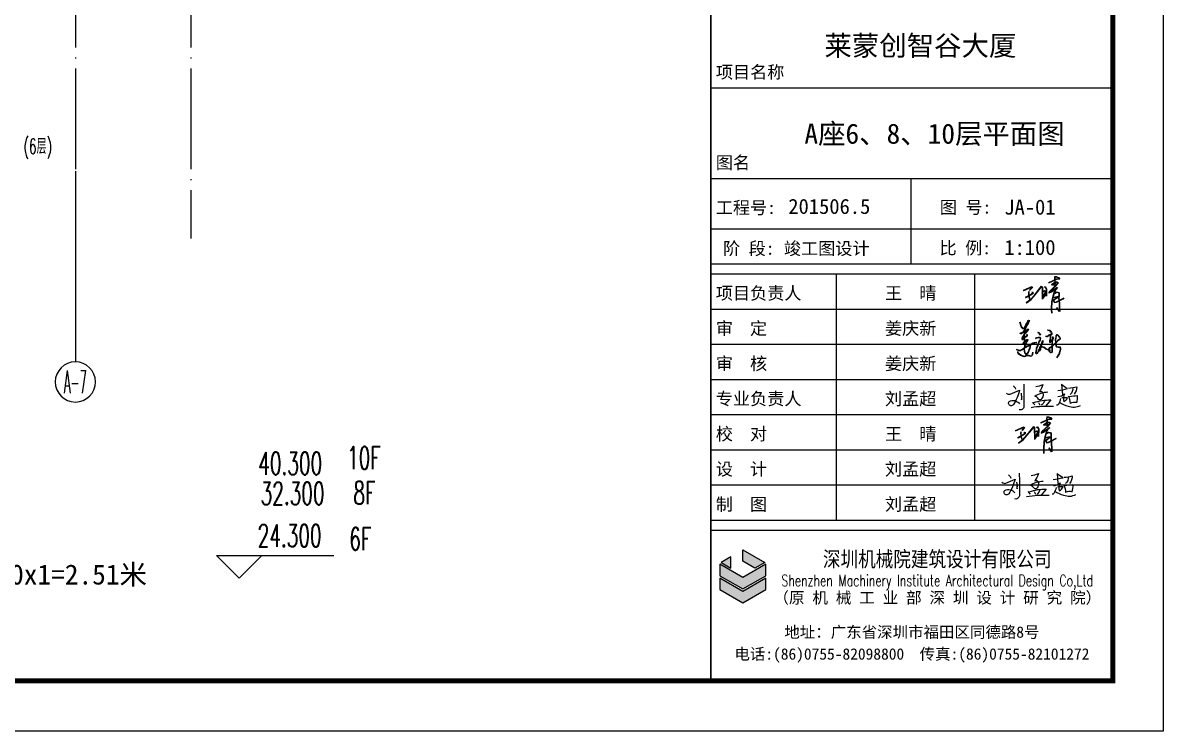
# Model space of a CAD drawing. Extents: x 1980812 to 2578970, y -669191 to 284498.
# Drawn here: x 2042221 to 2064912, y 216202 to 230300 of the extents above; entities that cross this region are included whole.
import ezdxf
from ezdxf.enums import TextEntityAlignment as Align

# ---------------------------------------------------------------- set-up
doc = ezdxf.new("R2010")
doc.units = 0
doc.header["$LTSCALE"] = 1000
doc.header["$MEASUREMENT"] = 0
doc.linetypes.add('DOTE', pattern=[2.42, 2, -0.2, 0.02, -0.2])
for name, color, linetype in [('0-电子签名', 7, 'Continuous'), ('A-ANNO-TEXT', 131, 'Continuous'), ('AXIS', 3, 'Continuous'), ('AXIS_TEXT', 7, 'Continuous'), ('DIM_ELEV', 3, 'Continuous'), ('dote', 1, 'DOTE'), ('TK', 1, 'Continuous'), ('房间名称', 7, 'Continuous')]:
    doc.layers.add(name, color=color, linetype=linetype)
doc.styles.add('_TCH_AXIS', font='COMPLEX', dxfattribs={"bigfont": 'GBCBIG'})
doc.styles.add('COMPLEX', font='COMPLEX')
doc.styles.add('HEITI', font='simplex.shx', dxfattribs={"width": 0.6, "bigfont": 'hztxt.shx'})
doc.styles.add('HZTXTW', font='txtw.shx', dxfattribs={"width": 0.6, "bigfont": 'hztxtw.shx'})
doc.styles.add('SONGTI', font='NSimSun.ttf', dxfattribs={"width": 1.1})

# ---------------------------------------------------------------- blocks, each defined once
blk = doc.blocks.new('_AXISO')
blk.add_circle((0, 0), 0.5)
at = {"layer": 'AXIS_TEXT', "style": 'COMPLEX', "width": 1.041667}
blk.add_attdef('A', text='', height=0.56, dxfattribs=at).set_placement((-0.25, -0.28), (0.25, -0.28), align=Align.FIT)
blk = doc.blocks.new('王晴')
at = {"layer": '0-电子签名'}
for p, q in [((200027, -228005), (200173, -227944)), ((200028, -227999), (200174, -227938)), ((200033, -228003), (200178, -227942)), ((200178, -227954), (200136, -228003)), ((200179, -227948), (200137, -227997)), ((200184, -227952), (200142, -228001)), ((200173, -227944), (200178, -227954)), ((200174, -227938), (200179, -227948)), ((200178, -227942), (200184, -227952)), ((200296, -227996), (200344, -227938)), ((200297, -227990), (200345, -227932)), ((200302, -227994), (200350, -227936)), ((200344, -227938), (200353, -227948)), ((200345, -227932), (200354, -227942)), ((200350, -227936), (200359, -227946)), ((200353, -227948), (200354, -228157)), ((200354, -227942), (200355, -228151)), ((200359, -227946), (200360, -228155)), ((200394, -227952), (200408, -227941)), ((200395, -227946), (200409, -227935)), ((200400, -227950), (200414, -227939)), ((200408, -227941), (200427, -227983)), ((200409, -227935), (200428, -227977)), ((200414, -227939), (200433, -227981)), ((200470, -227864), (200610, -227801)), ((200470, -227870), (200609, -227807)), ((200475, -227868), (200615, -227805)), ((200515, -227909), (200581, -227858)), ((200565, -227917), (200515, -227909)), ((200516, -227903), (200582, -227852)), ((200566, -227912), (200516, -227903)), ((200521, -227907), (200587, -227856)), ((200571, -227915), (200521, -227907)), ((200571, -227944), (200542, -227971)), ((200572, -227938), (200543, -227965)), ((200577, -227942), (200548, -227969)), ((200576, -227894), (200565, -227917)), ((200565, -227989), (200616, -227954)), ((200577, -227888), (200566, -227912)), ((200566, -227983), (200617, -227948)), ((200570, -227772), (200568, -227800)), ((200568, -227800), (200576, -227894)), ((200571, -227766), (200569, -227794)), ((200569, -227794), (200577, -227888)), ((200605, -227775), (200570, -227772)), ((200606, -227769), (200571, -227766)), ((200631, -227873), (200571, -227944)), ((200581, -227892), (200571, -227915)), ((200571, -227987), (200622, -227952)), ((200632, -227867), (200572, -227938)), ((200576, -227770), (200574, -227798)), ((200574, -227798), (200581, -227892)), ((200610, -227773), (200576, -227770)), ((200636, -227871), (200577, -227942)), ((200616, -227954), (200580, -227993)), ((200581, -227858), (200610, -227861)), ((200617, -227948), (200581, -227987)), ((200582, -227852), (200611, -227855)), ((200622, -227952), (200586, -227991)), ((200587, -227856), (200616, -227859)), ((200656, -227795), (200605, -227775)), ((200657, -227789), (200606, -227769)), ((200609, -227807), (200656, -227803)), ((200661, -227793), (200610, -227773)), ((200610, -227801), (200657, -227797)), ((200610, -227861), (200631, -227873)), ((200611, -227855), (200632, -227867)), ((200615, -227805), (200661, -227801)), ((200616, -227859), (200636, -227871)), ((200656, -227803), (200656, -227795)), ((200657, -227797), (200657, -227789)), ((200661, -227801), (200661, -227793)), ((200066, -228130), (200161, -228076)), ((200067, -228124), (200162, -228070)), ((200072, -228128), (200167, -228074)), ((200077, -228215), (200156, -228159)), ((200122, -228029), (200114, -228045)), ((200114, -228045), (200122, -228119)), ((200123, -228024), (200115, -228040)), ((200115, -228040), (200123, -228114)), ((200127, -228027), (200120, -228043)), ((200120, -228043), (200127, -228118)), ((200122, -228119), (200142, -228176)), ((200123, -228114), (200143, -228170)), ((200127, -228118), (200148, -228174)), ((200155, -228165), (200226, -228085)), ((200156, -228159), (200227, -228079)), ((200161, -228076), (200199, -228047)), ((200161, -228163), (200232, -228083)), ((200162, -228070), (200200, -228041)), ((200167, -228074), (200205, -228045)), ((200199, -228047), (200174, -228041)), ((200200, -228041), (200175, -228035)), ((200205, -228045), (200180, -228039)), ((200226, -228085), (200296, -227996)), ((200227, -228079), (200297, -227990)), ((200232, -228083), (200302, -227994)), ((200357, -228050), (200360, -228029)), ((200358, -228044), (200361, -228024)), ((200360, -228029), (200397, -228012)), ((200361, -228024), (200398, -228006)), ((200402, -228054), (200362, -228121)), ((200362, -228121), (200363, -228138)), ((200363, -228048), (200366, -228027)), ((200403, -228048), (200363, -228115)), ((200363, -228115), (200364, -228132)), ((200363, -228138), (200368, -228140)), ((200364, -228132), (200369, -228134)), ((200366, -228027), (200402, -228010)), ((200408, -228052), (200368, -228119)), ((200368, -228140), (200424, -228067)), ((200368, -228119), (200369, -228136)), ((200369, -228134), (200425, -228061)), ((200369, -228136), (200373, -228138)), ((200373, -228138), (200430, -228065)), ((200397, -228012), (200416, -228025)), ((200398, -228006), (200416, -228019)), ((200402, -228010), (200421, -228023)), ((200416, -228025), (200402, -228054)), ((200416, -228019), (200403, -228048)), ((200421, -228023), (200408, -228052)), ((200427, -227983), (200423, -228106)), ((200428, -227977), (200424, -228101)), ((200433, -227981), (200429, -228104)), ((200482, -228026), (200471, -228047)), ((200471, -228047), (200513, -228031)), ((200483, -228020), (200472, -228041)), ((200472, -228041), (200514, -228025)), ((200488, -228024), (200477, -228045)), ((200477, -228045), (200519, -228029)), ((200542, -227971), (200482, -228026)), ((200543, -227965), (200483, -228020)), ((200548, -227969), (200488, -228024)), ((200513, -228031), (200565, -227989)), ((200514, -228025), (200566, -227983)), ((200519, -228029), (200571, -227987)), ((200539, -228112), (200519, -228201)), ((200540, -228106), (200520, -228195)), ((200545, -228110), (200525, -228199)), ((200535, -228131), (200633, -228110)), ((200536, -228125), (200634, -228104)), ((200561, -228035), (200539, -228112)), ((200562, -228029), (200540, -228106)), ((200541, -228129), (200639, -228108)), ((200567, -228033), (200545, -228110)), ((200632, -228121), (200548, -228184)), ((200633, -228115), (200549, -228178)), ((200638, -228119), (200554, -228182)), ((200580, -227993), (200561, -228035)), ((200581, -227987), (200562, -228029)), ((200586, -227991), (200567, -228033)), ((200578, -228051), (200599, -228037)), ((200579, -228045), (200600, -228031)), ((200584, -228049), (200605, -228035)), ((200599, -228037), (200626, -228040)), ((200600, -228031), (200627, -228034)), ((200605, -228035), (200632, -228038)), ((200626, -228040), (200643, -228047)), ((200627, -228034), (200643, -228041)), ((200632, -228038), (200648, -228045)), ((200633, -228110), (200632, -228121)), ((200634, -228104), (200633, -228115)), ((200639, -228108), (200638, -228119)), ((200643, -228092), (200641, -228137)), ((200641, -228137), (200648, -228226)), ((200643, -228086), (200642, -228131)), ((200642, -228131), (200649, -228220)), ((200643, -228041), (200643, -228086)), ((200643, -228047), (200643, -228092)), ((200648, -228090), (200647, -228135)), ((200647, -228135), (200654, -228224)), ((200648, -228045), (200648, -228090)), ((200658, -228179), (200712, -228150)), ((200659, -228174), (200713, -228145)), ((200664, -228178), (200718, -228148)), ((200712, -228150), (200734, -228140)), ((200713, -228145), (200735, -228134)), ((200718, -228148), (200740, -228138)), ((200077, -228221), (200155, -228165)), ((200082, -228219), (200161, -228163)), ((200519, -228201), (200513, -228335)), ((200513, -228335), (200516, -228400)), ((200520, -228195), (200514, -228329)), ((200514, -228329), (200517, -228394)), ((200525, -228199), (200519, -228333)), ((200519, -228333), (200522, -228398)), ((200548, -228184), (200567, -228214)), ((200549, -228178), (200568, -228209)), ((200554, -228182), (200572, -228212)), ((200567, -228214), (200602, -228209)), ((200568, -228209), (200603, -228203)), ((200572, -228212), (200607, -228207)), ((200602, -228209), (200658, -228179)), ((200603, -228203), (200659, -228174)), ((200607, -228207), (200664, -228178)), ((200622, -228327), (200612, -228307)), ((200623, -228322), (200613, -228301)), ((200628, -228325), (200618, -228305)), ((200632, -228340), (200622, -228327)), ((200633, -228335), (200623, -228322)), ((200638, -228339), (200628, -228325)), ((200654, -228372), (200632, -228340)), ((200655, -228367), (200633, -228335)), ((200660, -228371), (200638, -228339)), ((200648, -228226), (200651, -228319)), ((200649, -228220), (200652, -228313)), ((200651, -228319), (200654, -228372)), ((200652, -228313), (200655, -228367)), ((200654, -228224), (200657, -228317)), ((200657, -228317), (200660, -228371))]:
    blk.add_line(p, q, dxfattribs=at)
blk = doc.blocks.new('姜庆新')
at = {"color": 7}
for p, q in [((200141, -229180), (200149, -229212)), ((200143, -229185), (200151, -229218)), ((200146, -229181), (200154, -229214)), ((200244, -229231), (200258, -229204)), ((200258, -229204), (200274, -229170)), ((200260, -229209), (200276, -229175)), ((200263, -229205), (200279, -229172)), ((200274, -229170), (200282, -229153)), ((200285, -229182), (200275, -229208)), ((200276, -229175), (200284, -229158)), ((200287, -229188), (200277, -229213)), ((200279, -229172), (200287, -229154)), ((200290, -229184), (200280, -229210)), ((200282, -229153), (200299, -229157)), ((200284, -229158), (200301, -229162)), ((200299, -229157), (200285, -229182)), ((200287, -229154), (200304, -229159)), ((200301, -229162), (200287, -229188)), ((200304, -229159), (200290, -229184)), ((200149, -229212), (200156, -229235)), ((200151, -229218), (200158, -229240)), ((200151, -229365), (200214, -229342)), ((200151, -229374), (200151, -229365)), ((200171, -229374), (200151, -229374)), ((200153, -229370), (200216, -229348)), ((200153, -229379), (200153, -229370)), ((200172, -229379), (200153, -229379)), ((200154, -229214), (200161, -229237)), ((200156, -229235), (200165, -229262)), ((200156, -229367), (200219, -229344)), ((200156, -229375), (200156, -229367)), ((200176, -229375), (200156, -229375)), ((200158, -229240), (200167, -229267)), ((200161, -229237), (200170, -229264)), ((200165, -229262), (200186, -229286)), ((200167, -229267), (200188, -229291)), ((200170, -229264), (200191, -229288)), ((200197, -229345), (200171, -229374)), ((200199, -229351), (200172, -229379)), ((200202, -229347), (200176, -229375)), ((200186, -229286), (200206, -229286)), ((200188, -229291), (200208, -229291)), ((200191, -229288), (200211, -229288)), ((200233, -229289), (200197, -229345)), ((200216, -229376), (200197, -229409)), ((200235, -229294), (200199, -229351)), ((200218, -229382), (200199, -229414)), ((200238, -229290), (200202, -229347)), ((200221, -229378), (200202, -229411)), ((200206, -229286), (200220, -229276)), ((200208, -229291), (200222, -229281)), ((200211, -229288), (200225, -229278)), ((200219, -229352), (200212, -229424)), ((200221, -229358), (200213, -229430)), ((200214, -229342), (200236, -229323)), ((200216, -229348), (200237, -229328)), ((200243, -229355), (200216, -229376)), ((200224, -229354), (200217, -229426)), ((200245, -229360), (200218, -229382)), ((200219, -229344), (200241, -229324)), ((200220, -229365), (200219, -229352)), ((200220, -229276), (200231, -229255)), ((200230, -229378), (200220, -229365)), ((200248, -229357), (200221, -229378)), ((200222, -229370), (200221, -229358)), ((200222, -229281), (200233, -229260)), ((200232, -229383), (200222, -229370)), ((200225, -229367), (200224, -229354)), ((200225, -229278), (200236, -229256)), ((200235, -229380), (200225, -229367)), ((200231, -229255), (200244, -229231)), ((200233, -229260), (200246, -229236)), ((200257, -229238), (200233, -229289)), ((200259, -229243), (200235, -229294)), ((200236, -229256), (200249, -229232)), ((200236, -229323), (200261, -229310)), ((200237, -229328), (200263, -229315)), ((200262, -229239), (200238, -229290)), ((200241, -229324), (200266, -229312)), ((200267, -229321), (200243, -229355)), ((200269, -229327), (200245, -229360)), ((200246, -229236), (200260, -229209)), ((200272, -229323), (200248, -229357)), ((200249, -229232), (200263, -229205)), ((200275, -229208), (200257, -229238)), ((200268, -229395), (200257, -229386)), ((200277, -229213), (200259, -229243)), ((200270, -229400), (200259, -229392)), ((200261, -229310), (200273, -229300)), ((200280, -229210), (200262, -229239)), ((200273, -229397), (200262, -229388)), ((200263, -229315), (200274, -229305)), ((200266, -229312), (200277, -229302)), ((200287, -229300), (200267, -229321)), ((200288, -229305), (200269, -229327)), ((200292, -229302), (200272, -229323)), ((200273, -229300), (200287, -229300)), ((200274, -229305), (200288, -229305)), ((200277, -229302), (200292, -229302)), ((200438, -229349), (200452, -229355)), ((200440, -229355), (200454, -229360)), ((200443, -229351), (200457, -229357)), ((200452, -229355), (200458, -229361)), ((200454, -229360), (200460, -229366)), ((200457, -229357), (200463, -229363)), ((200458, -229361), (200464, -229371)), ((200460, -229366), (200465, -229376)), ((200463, -229363), (200469, -229372)), ((200464, -229371), (200476, -229376)), ((200465, -229376), (200478, -229382)), ((200469, -229372), (200481, -229378)), ((200479, -229393), (200471, -229391)), ((200476, -229376), (200479, -229393)), ((200484, -229395), (200476, -229392)), ((200478, -229382), (200481, -229399)), ((200481, -229378), (200484, -229395)), ((200601, -229313), (200634, -229318)), ((200603, -229318), (200635, -229324)), ((200606, -229314), (200639, -229320)), ((200625, -229396), (200638, -229388)), ((200630, -229398), (200643, -229389)), ((200634, -229318), (200648, -229324)), ((200635, -229324), (200650, -229329)), ((200638, -229388), (200658, -229383)), ((200639, -229320), (200653, -229326)), ((200640, -229393), (200659, -229389)), ((200653, -229348), (200642, -229345)), ((200643, -229389), (200663, -229385)), ((200655, -229353), (200644, -229351)), ((200658, -229350), (200647, -229347)), ((200648, -229324), (200656, -229335)), ((200650, -229329), (200658, -229341)), ((200663, -229371), (200652, -229398)), ((200653, -229326), (200661, -229337)), ((200658, -229341), (200653, -229348)), ((200665, -229376), (200654, -229403)), ((200659, -229346), (200655, -229353)), ((200656, -229335), (200658, -229341)), ((200668, -229372), (200657, -229399)), ((200658, -229341), (200659, -229346)), ((200663, -229343), (200658, -229350)), ((200658, -229383), (200675, -229378)), ((200659, -229389), (200676, -229383)), ((200661, -229337), (200663, -229343)), ((200668, -229362), (200663, -229371)), ((200663, -229385), (200680, -229380)), ((200669, -229368), (200665, -229376)), ((200679, -229375), (200668, -229362)), ((200673, -229364), (200668, -229372)), ((200681, -229380), (200669, -229368)), ((200684, -229377), (200673, -229364)), ((200675, -229378), (200679, -229375)), ((200676, -229383), (200681, -229380)), ((200680, -229380), (200684, -229377)), ((200180, -229434), (200178, -229453)), ((200178, -229453), (200180, -229466)), ((200182, -229440), (200179, -229458)), ((200179, -229458), (200182, -229471)), ((200197, -229409), (200180, -229434)), ((200180, -229466), (200190, -229466)), ((200199, -229414), (200182, -229440)), ((200182, -229471), (200192, -229471)), ((200185, -229436), (200183, -229455)), ((200183, -229455), (200185, -229467)), ((200202, -229411), (200185, -229436)), ((200185, -229467), (200195, -229467)), ((200190, -229466), (200209, -229444)), ((200192, -229471), (200211, -229450)), ((200195, -229467), (200214, -229446)), ((200197, -229539), (200209, -229522)), ((200205, -229539), (200197, -229539)), ((200199, -229544), (200211, -229527)), ((200206, -229544), (200199, -229544)), ((200202, -229541), (200214, -229524)), ((200210, -229541), (200202, -229541)), ((200219, -229542), (200205, -229539)), ((200221, -229547), (200206, -229544)), ((200209, -229444), (200246, -229415)), ((200209, -229522), (200223, -229502)), ((200224, -229544), (200210, -229541)), ((200211, -229450), (200247, -229420)), ((200211, -229527), (200225, -229508)), ((200212, -229424), (200216, -229488)), ((200213, -229430), (200218, -229494)), ((200214, -229446), (200251, -229416)), ((200214, -229524), (200228, -229504)), ((200216, -229488), (200217, -229514)), ((200217, -229426), (200221, -229490)), ((200217, -229514), (200217, -229529)), ((200217, -229529), (200219, -229542)), ((200218, -229494), (200219, -229519)), ((200219, -229519), (200219, -229535)), ((200219, -229535), (200221, -229547)), ((200221, -229490), (200222, -229515)), ((200222, -229515), (200222, -229531)), ((200222, -229531), (200224, -229544)), ((200224, -229579), (200222, -229599)), ((200223, -229502), (200239, -229490)), ((200239, -229539), (200224, -229579)), ((200225, -229508), (200240, -229495)), ((200240, -229544), (200226, -229584)), ((200229, -229581), (200226, -229600)), ((200228, -229504), (200243, -229491)), ((200243, -229541), (200229, -229581)), ((200239, -229490), (200250, -229480)), ((200256, -229504), (200239, -229539)), ((200240, -229495), (200252, -229485)), ((200257, -229509), (200240, -229544)), ((200240, -229593), (200268, -229579)), ((200243, -229491), (200255, -229481)), ((200260, -229506), (200243, -229541)), ((200245, -229595), (200273, -229581)), ((200246, -229415), (200268, -229400)), ((200247, -229420), (200270, -229406)), ((200250, -229480), (200260, -229471)), ((200251, -229416), (200273, -229402)), ((200252, -229485), (200262, -229477)), ((200255, -229481), (200265, -229473)), ((200271, -229475), (200256, -229504)), ((200273, -229481), (200257, -229509)), ((200260, -229471), (200271, -229473)), ((200276, -229477), (200260, -229506)), ((200262, -229477), (200273, -229478)), ((200265, -229473), (200276, -229474)), ((200268, -229400), (200268, -229395)), ((200268, -229579), (200274, -229575)), ((200270, -229406), (200270, -229400)), ((200270, -229584), (200276, -229580)), ((200271, -229473), (200271, -229475)), ((200273, -229402), (200273, -229397)), ((200273, -229478), (200273, -229481)), ((200273, -229581), (200279, -229576)), ((200274, -229575), (200302, -229559)), ((200276, -229474), (200276, -229477)), ((200276, -229580), (200304, -229564)), ((200279, -229576), (200307, -229561)), ((200302, -229559), (200319, -229549)), ((200304, -229564), (200321, -229554)), ((200307, -229561), (200324, -229551)), ((200315, -229562), (200309, -229592)), ((200317, -229567), (200311, -229597)), ((200320, -229564), (200314, -229593)), ((200319, -229549), (200357, -229529)), ((200321, -229554), (200359, -229535)), ((200324, -229551), (200362, -229531)), ((200357, -229529), (200376, -229525)), ((200359, -229535), (200378, -229530)), ((200362, -229531), (200381, -229527)), ((200376, -229525), (200389, -229519)), ((200378, -229530), (200390, -229525)), ((200381, -229527), (200394, -229521)), ((200389, -229519), (200413, -229518)), ((200390, -229525), (200414, -229523)), ((200394, -229521), (200418, -229520)), ((200403, -229449), (200427, -229441)), ((200405, -229454), (200429, -229447)), ((200408, -229450), (200432, -229443)), ((200413, -229518), (200420, -229518)), ((200414, -229523), (200422, -229523)), ((200418, -229520), (200425, -229520)), ((200427, -229441), (200450, -229434)), ((200429, -229447), (200451, -229440)), ((200441, -229556), (200431, -229584)), ((200432, -229443), (200454, -229436)), ((200443, -229561), (200433, -229590)), ((200446, -229558), (200436, -229586)), ((200455, -229521), (200441, -229556)), ((200457, -229526), (200443, -229561)), ((200460, -229523), (200446, -229558)), ((200450, -229434), (200455, -229434)), ((200451, -229440), (200457, -229440)), ((200454, -229436), (200460, -229436)), ((200455, -229434), (200469, -229434)), ((200462, -229495), (200455, -229521)), ((200457, -229440), (200471, -229440)), ((200464, -229501), (200457, -229526)), ((200460, -229436), (200474, -229436)), ((200467, -229497), (200460, -229523)), ((200474, -229481), (200462, -229495)), ((200475, -229486), (200464, -229501)), ((200479, -229483), (200467, -229497)), ((200469, -229434), (200476, -229436)), ((200491, -229569), (200469, -229603)), ((200471, -229440), (200478, -229441)), ((200492, -229574), (200471, -229608)), ((200481, -229399), (200473, -229396)), ((200474, -229436), (200481, -229438)), ((200478, -229460), (200474, -229481)), ((200496, -229571), (200474, -229605)), ((200474, -229610), (200496, -229573)), ((200480, -229465), (200475, -229486)), ((200475, -229615), (200498, -229578)), ((200476, -229436), (200486, -229447)), ((200478, -229441), (200488, -229452)), ((200486, -229447), (200478, -229460)), ((200483, -229462), (200479, -229483)), ((200479, -229612), (200501, -229575)), ((200488, -229452), (200480, -229465)), ((200481, -229438), (200491, -229449)), ((200491, -229449), (200483, -229462)), ((200516, -229497), (200491, -229569)), ((200518, -229502), (200492, -229574)), ((200521, -229498), (200496, -229571)), ((200496, -229573), (200510, -229546)), ((200498, -229578), (200512, -229552)), ((200501, -229575), (200515, -229548)), ((200510, -229546), (200525, -229509)), ((200512, -229552), (200526, -229515)), ((200515, -229548), (200530, -229511)), ((200527, -229494), (200516, -229497)), ((200529, -229499), (200518, -229502)), ((200532, -229496), (200521, -229498)), ((200525, -229509), (200527, -229494)), ((200526, -229515), (200529, -229499)), ((200530, -229511), (200532, -229496)), ((200566, -229410), (200581, -229417)), ((200567, -229416), (200583, -229423)), ((200571, -229412), (200586, -229419)), ((200581, -229417), (200601, -229416)), ((200583, -229423), (200603, -229421)), ((200586, -229419), (200606, -229418)), ((200601, -229416), (200607, -229412)), ((200603, -229421), (200608, -229417)), ((200606, -229418), (200612, -229414)), ((200607, -229412), (200625, -229396)), ((200608, -229417), (200627, -229402)), ((200612, -229414), (200630, -229398)), ((200627, -229402), (200640, -229393)), ((200636, -229491), (200635, -229511)), ((200635, -229511), (200646, -229512)), ((200646, -229446), (200636, -229491)), ((200636, -229607), (200677, -229580)), ((200638, -229496), (200637, -229516)), ((200637, -229516), (200648, -229518)), ((200648, -229451), (200638, -229496)), ((200641, -229493), (200640, -229513)), ((200640, -229513), (200651, -229514)), ((200651, -229448), (200641, -229493)), ((200648, -229422), (200646, -229446)), ((200646, -229512), (200663, -229502)), ((200652, -229398), (200648, -229422)), ((200650, -229427), (200648, -229451)), ((200648, -229518), (200665, -229508)), ((200654, -229403), (200650, -229427)), ((200653, -229423), (200651, -229448)), ((200651, -229514), (200668, -229504)), ((200657, -229399), (200653, -229423)), ((200663, -229502), (200682, -229467)), ((200665, -229508), (200684, -229472)), ((200668, -229504), (200687, -229469)), ((200682, -229434), (200672, -229572)), ((200672, -229572), (200672, -229601)), ((200684, -229440), (200674, -229577)), ((200674, -229577), (200674, -229607)), ((200687, -229436), (200677, -229573)), ((200677, -229580), (200717, -229542)), ((200677, -229573), (200677, -229603)), ((200679, -229586), (200719, -229547)), ((200686, -229426), (200682, -229434)), ((200682, -229467), (200692, -229456)), ((200682, -229582), (200722, -229544)), ((200688, -229431), (200684, -229440)), ((200684, -229472), (200693, -229461)), ((200703, -229449), (200686, -229426)), ((200691, -229428), (200687, -229436)), ((200687, -229469), (200697, -229457)), ((200705, -229454), (200688, -229431)), ((200708, -229450), (200691, -229428)), ((200692, -229456), (200703, -229449)), ((200693, -229461), (200705, -229454)), ((200697, -229457), (200708, -229450)), ((200717, -229542), (200740, -229524)), ((200719, -229547), (200742, -229529)), ((200722, -229544), (200745, -229525)), ((200737, -229440), (200731, -229478)), ((200731, -229478), (200733, -229519)), ((200739, -229445), (200733, -229484)), ((200733, -229484), (200735, -229525)), ((200733, -229519), (200738, -229552)), ((200735, -229525), (200740, -229557)), ((200742, -229442), (200736, -229480)), ((200736, -229480), (200738, -229521)), ((200740, -229409), (200737, -229440)), ((200738, -229521), (200743, -229554)), ((200738, -229552), (200740, -229572)), ((200742, -229414), (200739, -229445)), ((200748, -229395), (200740, -229409)), ((200740, -229524), (200781, -229475)), ((200740, -229557), (200742, -229577)), ((200740, -229572), (200747, -229589)), ((200750, -229400), (200742, -229414)), ((200745, -229411), (200742, -229442)), ((200742, -229529), (200783, -229481)), ((200742, -229577), (200749, -229594)), ((200743, -229554), (200745, -229573)), ((200753, -229397), (200745, -229411)), ((200745, -229525), (200786, -229477)), ((200745, -229573), (200752, -229590)), ((200760, -229393), (200748, -229395)), ((200761, -229399), (200750, -229400)), ((200765, -229395), (200753, -229397)), ((200785, -229413), (200760, -229393)), ((200787, -229419), (200761, -229399)), ((200790, -229415), (200765, -229395)), ((200781, -229475), (200788, -229471)), ((200783, -229481), (200790, -229477)), ((200799, -229429), (200785, -229413)), ((200786, -229477), (200793, -229473)), ((200801, -229434), (200787, -229419)), ((200788, -229471), (200813, -229457)), ((200804, -229431), (200790, -229415)), ((200790, -229477), (200815, -229462)), ((200793, -229473), (200818, -229459)), ((200809, -229439), (200799, -229429)), ((200811, -229444), (200801, -229434)), ((200814, -229440), (200804, -229431)), ((200813, -229457), (200809, -229439)), ((200815, -229462), (200811, -229444)), ((200818, -229459), (200814, -229440)), ((200084, -229634), (200114, -229644)), ((200086, -229639), (200116, -229649)), ((200089, -229636), (200119, -229646)), ((200113, -229691), (200111, -229672)), ((200114, -229696), (200113, -229678)), ((200128, -229709), (200113, -229691)), ((200114, -229644), (200125, -229648)), ((200130, -229714), (200114, -229696)), ((200116, -229649), (200127, -229653)), ((200117, -229692), (200116, -229674)), ((200133, -229711), (200117, -229692)), ((200119, -229646), (200130, -229650)), ((200125, -229648), (200137, -229648)), ((200127, -229653), (200138, -229653)), ((200155, -229730), (200128, -229709)), ((200130, -229650), (200142, -229650)), ((200157, -229736), (200130, -229714)), ((200160, -229732), (200133, -229711)), ((200137, -229648), (200154, -229648)), ((200138, -229653), (200155, -229653)), ((200142, -229650), (200159, -229650)), ((200154, -229648), (200169, -229635)), ((200155, -229653), (200171, -229641)), ((200214, -229751), (200155, -229730)), ((200216, -229757), (200157, -229736)), ((200159, -229650), (200174, -229637)), ((200219, -229753), (200160, -229732)), ((200169, -229635), (200189, -229631)), ((200171, -229641), (200191, -229636)), ((200174, -229637), (200194, -229633)), ((200189, -229631), (200210, -229610)), ((200191, -229636), (200212, -229615)), ((200194, -229633), (200215, -229612)), ((200210, -229610), (200230, -229600)), ((200212, -229615), (200232, -229605)), ((200222, -229599), (200213, -229633)), ((200213, -229633), (200214, -229662)), ((200214, -229662), (200219, -229685)), ((200234, -229746), (200214, -229751)), ((200215, -229612), (200235, -229602)), ((200223, -229604), (200215, -229638)), ((200215, -229638), (200216, -229668)), ((200216, -229668), (200221, -229690)), ((200236, -229751), (200216, -229757)), ((200226, -229600), (200218, -229634)), ((200218, -229634), (200219, -229664)), ((200219, -229664), (200224, -229687)), ((200219, -229685), (200260, -229729)), ((200239, -229748), (200219, -229753)), ((200221, -229690), (200262, -229734)), ((200226, -229584), (200223, -229604)), ((200224, -229687), (200265, -229731)), ((200230, -229600), (200240, -229593)), ((200232, -229605), (200242, -229598)), ((200247, -229719), (200234, -229746)), ((200235, -229602), (200245, -229595)), ((200249, -229724), (200236, -229751)), ((200252, -229721), (200239, -229748)), ((200242, -229598), (200270, -229584)), ((200260, -229705), (200247, -229719)), ((200262, -229710), (200249, -229724)), ((200265, -229707), (200252, -229721)), ((200277, -229685), (200260, -229705)), ((200260, -229729), (200285, -229730)), ((200279, -229690), (200262, -229710)), ((200262, -229734), (200287, -229736)), ((200282, -229687), (200265, -229707)), ((200265, -229731), (200290, -229732)), ((200280, -229674), (200277, -229685)), ((200281, -229679), (200279, -229690)), ((200287, -229661), (200280, -229674)), ((200288, -229666), (200281, -229679)), ((200285, -229675), (200282, -229687)), ((200292, -229663), (200285, -229675)), ((200285, -229730), (200319, -229742)), ((200295, -229637), (200287, -229661)), ((200287, -229736), (200321, -229747)), ((200297, -229642), (200288, -229666)), ((200290, -229732), (200324, -229743)), ((200300, -229639), (200292, -229663)), ((200302, -229617), (200295, -229637)), ((200304, -229622), (200297, -229642)), ((200307, -229619), (200300, -229639)), ((200309, -229592), (200302, -229617)), ((200311, -229597), (200304, -229622)), ((200314, -229593), (200307, -229619)), ((200319, -229742), (200343, -229734)), ((200321, -229747), (200345, -229740)), ((200324, -229743), (200348, -229736)), ((200345, -229732), (200353, -229719)), ((200347, -229737), (200355, -229724)), ((200350, -229733), (200358, -229721)), ((200353, -229719), (200357, -229684)), ((200355, -229724), (200359, -229689)), ((200358, -229721), (200362, -229685)), ((200411, -229662), (200403, -229693)), ((200403, -229693), (200410, -229698)), ((200413, -229668), (200405, -229699)), ((200405, -229699), (200412, -229703)), ((200416, -229664), (200408, -229695)), ((200408, -229695), (200415, -229699)), ((200410, -229698), (200424, -229698)), ((200414, -229637), (200411, -229662)), ((200412, -229703), (200426, -229703)), ((200416, -229642), (200413, -229668)), ((200417, -229614), (200414, -229637)), ((200415, -229699), (200429, -229699)), ((200419, -229619), (200416, -229642)), ((200419, -229639), (200416, -229664)), ((200431, -229584), (200417, -229614)), ((200433, -229590), (200419, -229619)), ((200422, -229616), (200419, -229639)), ((200436, -229586), (200422, -229616)), ((200424, -229698), (200434, -229691)), ((200426, -229703), (200436, -229696)), ((200429, -229699), (200439, -229692)), ((200434, -229691), (200451, -229662)), ((200436, -229696), (200453, -229668)), ((200439, -229692), (200456, -229664)), ((200451, -229662), (200474, -229610)), ((200453, -229668), (200475, -229615)), ((200456, -229664), (200479, -229612)), ((200469, -229603), (200467, -229633)), ((200467, -229633), (200467, -229647)), ((200467, -229647), (200468, -229659)), ((200471, -229608), (200468, -229638)), ((200468, -229659), (200488, -229630)), ((200468, -229638), (200468, -229652)), ((200468, -229652), (200470, -229665)), ((200470, -229665), (200490, -229635)), ((200474, -229605), (200471, -229634)), ((200471, -229634), (200471, -229648)), ((200471, -229648), (200473, -229661)), ((200473, -229661), (200493, -229632)), ((200488, -229630), (200489, -229604)), ((200489, -229604), (200499, -229594)), ((200490, -229635), (200491, -229610)), ((200491, -229610), (200501, -229600)), ((200493, -229632), (200494, -229606)), ((200494, -229606), (200504, -229596)), ((200499, -229594), (200508, -229587)), ((200501, -229600), (200509, -229593)), ((200504, -229596), (200513, -229589)), ((200508, -229587), (200547, -229599)), ((200509, -229593), (200549, -229604)), ((200513, -229589), (200552, -229600)), ((200547, -229599), (200571, -229621)), ((200549, -229604), (200573, -229627)), ((200552, -229600), (200576, -229623)), ((200571, -229621), (200594, -229633)), ((200573, -229627), (200596, -229638)), ((200576, -229623), (200599, -229634)), ((200594, -229633), (200628, -229644)), ((200596, -229638), (200630, -229649)), ((200599, -229634), (200633, -229646)), ((200618, -229635), (200636, -229607)), ((200628, -229661), (200618, -229635)), ((200620, -229641), (200638, -229612)), ((200630, -229666), (200620, -229641)), ((200623, -229637), (200641, -229609)), ((200633, -229663), (200623, -229637)), ((200628, -229644), (200645, -229645)), ((200642, -229676), (200628, -229661)), ((200630, -229649), (200647, -229651)), ((200644, -229682), (200630, -229666)), ((200633, -229646), (200650, -229647)), ((200647, -229678), (200633, -229663)), ((200638, -229612), (200679, -229586)), ((200641, -229609), (200682, -229582)), ((200653, -229688), (200642, -229676)), ((200655, -229693), (200644, -229682)), ((200658, -229690), (200647, -229678)), ((200672, -229679), (200653, -229688)), ((200674, -229685), (200655, -229693)), ((200677, -229681), (200658, -229690)), ((200672, -229601), (200672, -229655)), ((200672, -229655), (200672, -229679)), ((200674, -229607), (200674, -229661)), ((200674, -229661), (200674, -229685)), ((200677, -229603), (200677, -229657)), ((200677, -229657), (200677, -229681)), ((200747, -229589), (200778, -229592)), ((200749, -229594), (200780, -229597)), ((200752, -229590), (200783, -229593)), ((200758, -229763), (200753, -229773)), ((200760, -229768), (200754, -229778)), ((200763, -229765), (200757, -229774)), ((200765, -229750), (200758, -229763)), ((200767, -229755), (200760, -229768)), ((200770, -229752), (200763, -229765)), ((200785, -229720), (200765, -229750)), ((200787, -229726), (200767, -229755)), ((200790, -229722), (200770, -229752)), ((200778, -229592), (200806, -229592)), ((200780, -229597), (200808, -229597)), ((200783, -229593), (200811, -229593)), ((200795, -229702), (200785, -229720)), ((200797, -229707), (200787, -229726)), ((200800, -229704), (200790, -229722)), ((200796, -229691), (200795, -229702)), ((200806, -229658), (200796, -229691)), ((200798, -229696), (200797, -229707)), ((200808, -229663), (200798, -229696)), ((200801, -229692), (200800, -229704)), ((200811, -229660), (200801, -229692)), ((200806, -229592), (200808, -229606)), ((200812, -229634), (200806, -229658)), ((200808, -229597), (200810, -229611)), ((200808, -229606), (200812, -229610)), ((200814, -229639), (200808, -229663)), ((200810, -229611), (200814, -229615)), ((200811, -229593), (200813, -229607)), ((200817, -229636), (200811, -229660)), ((200812, -229610), (200812, -229634)), ((200813, -229607), (200817, -229612)), ((200814, -229615), (200814, -229639)), ((200817, -229612), (200817, -229636))]:
    blk.add_line(p, q, dxfattribs=at)
blk = doc.blocks.new('刘孟超')
at = {"linetype": 'ByBlock'}
for points in [[(495091.72, 145730.1, 0.257492), (495092.62, 145729.9), (495094.78, 145730.83, -0.079168), (495093.34, 145727.45, -1.070102), (495092.37, 145728.17), (495092.37, 145728.17, -0.407235), (495094.73, 145727.64, -16.585249)], [(495095.74, 145732.24, -0.015065), (495095.79, 145727.11, -0.255684), (495095.54, 145726.49, -0.286701), (495094.71, 145726.24, 0.222983)], [(495099.21, 145728.72, 0.162192), (495098.33, 145729.43, -0.131454), (495101.35, 145730.4, 21.415686)], [(495098.53, 145731.66, 0.05888), (495100.2, 145732.13, -0.116148), (495099.38, 145730.47, -0.613981), (495100.26, 145729.8, -0.172484), (495099.9, 145728.8, -0.605124), (495099.21, 145728.72, -0.614486)], [(495103.65, 145730.73, 0.022121), (495105.95, 145731.17, -0.121506), (495104.57, 145732.17), (495104.74, 145729.79)], [(495106.17, 145731.29, 0.056173), (495108.08, 145731.61, -0.1953), (495107.46, 145729.85, -1.31616)], [(495107.13, 145731.4, -0.276036), (495106.52, 145729.82, 0.273163)], [(495095.14, 145730.13, -0.017378), (495095.24, 145728.57, -0.002652), (495095.36, 145729.35, 0.127374)], [(495098.1, 145727.91, -0.089002), (495102.03, 145728.53), (495100.84, 145727.12)], [(495100.55, 145728.26, -0.150827), (495099.84, 145727.3, -0.206078)], [(495104.33, 145728.91, -0.086653), (495103.8, 145727.51, -0.315537), (495103.4, 145727.33, -2.029986)], [(495103.71, 145729.37, 0.222169), (495105.27, 145729.99, 0.192394), (495105.09, 145728.11, 0.108587), (495105.96, 145729.01, 0.063647), (495104.64, 145728.99)], [(495104.05, 145728.01, 0.079604), (495106.07, 145727.12, 0.08202), (495107.55, 145726.84, 0.054732), (495108.93, 145727.24, 1.004582)], [(495106.11, 145729.48, -0.115597), (495106.52, 145727.7, 6.775042)], [(495106.39, 145729.34, -0.025855), (495108.2, 145729.57, -0.058915), (495108.01, 145727.83, -0.574013)], [(495106.6, 145727.8, -0.17534), (495108.05, 145727.98, 4.795915)], [(495097.44, 145726.81, -0.049677), (495102.69, 145727.1, 0.119852)]]:
    blk.add_lwpolyline(points, format="xyb", dxfattribs=at)
for points in [[(495097.79, 145727.94), (495098.33, 145727.38)], [(495099.2, 145727.94), (495099.51, 145727.35)]]:
    blk.add_lwpolyline(points, dxfattribs=at)
blk.add_open_spline([(495093.29, 145731.82), (495093.42, 145731.76), (495093.51, 145731.61), (495093.63, 145731.48), (495093.81, 145731.29), (495093.8, 145731.08)], degree=3, knots=[0, 0, 0, 0, 67.572156, 111.127332, 147.975147, 147.975147, 147.975147, 147.975147])

msp = doc.modelspace()

# ---------------------------------------------------------------- hatches: boundary and pattern name
at = {"layer": 'TK'}
h = msp.add_hatch(color=256, dxfattribs=at)
h.paths.add_polyline_path([(2056788.7, 219448.8), (2056549.9, 219586.7), (2056549.9, 219813), (2056984.7, 219562)])
h.paths.add_polyline_path([(2056115, 219562), (2056311, 219448.8), (2056311, 219675.1)])
h.paths.add_polyline_path([(2056092.6, 219296.9), (2056549.9, 219032.9), (2057007.1, 219296.9), (2057007.1, 219523.2), (2056549.9, 219259.2), (2056092.6, 219523.2)])
h.paths.add_polyline_path([(2056549.9, 218754.9), (2057007.1, 219018.9), (2057007.1, 219245.1), (2056549.9, 218981.2), (2056092.6, 219245.1), (2056092.6, 219018.9)])

# ---------------------------------------------------------------- linework, layer by layer
at = {"layer": 'AXIS'}
msp.add_line((2043266.5, 227347.6), (2043266.5, 223553.2), dxfattribs=at)
at = {"layer": 'DIM_ELEV'}
for p, q in [((2046524.3, 219250.4), (2046074.3, 219700.4)), ((2046074.3, 219700.4), (2048408, 219700.4)), ((2046524.3, 219250.4), (2046974.3, 219700.4))]:
    msp.add_line(p, q, dxfattribs=at)
at = {"layer": 'dote'}
for p, q in [((2043266.5, 268108.7), (2043266.5, 226007.8)), ((2045566.5, 268108.7), (2045566.5, 226007.8))]:
    msp.add_line(p, q, dxfattribs=at)
at = {"layer": 'TK'}
for p, q in [((2055912.3, 217202.3), (2055912.3, 274602.3)), ((2063912.3, 217202.3), (2063912.3, 274602.3)), ((2055912.3, 229002.3), (2063912.3, 229002.3)), ((2055912.3, 227202.3), (2063912.3, 227202.3)), ((2059899.7, 225488.7), (2059899.7, 227202.3)), ((2055912.3, 226202.3), (2063912.3, 226202.3)), ((2055912.3, 225502.3), (2063912.3, 225502.3)), ((2055912.3, 225502.3), (2063912.3, 225502.3)), ((2055912.3, 225502.3), (2063912.3, 225502.3)), ((2055912.3, 225302.3), (2063912.3, 225302.3)), ((2058412.3, 220402.3), (2058412.3, 225302.3)), ((2061162.3, 220402.3), (2061162.3, 225302.3)), ((2055912.3, 224602.3), (2063912.3, 224602.3)), ((2055912.3, 223902.3), (2063912.3, 223902.3)), ((2055912.3, 223202.3), (2063912.3, 223202.3)), ((2055912.3, 222502.3), (2063912.3, 222502.3)), ((2055912.3, 221802.3), (2063912.3, 221802.3)), ((2055912.3, 221102.3), (2063912.3, 221102.3)), ((2055912.3, 220402.3), (2063912.3, 220402.3)), ((2055912.3, 220202.3), (2063912.3, 220202.3)), ((2063912.3, 217202.3), (2055912.3, 217202.3))]:
    msp.add_line(p, q, dxfattribs=at)
for points in [[(1980812.3, 275602.3), (2064912.3, 275602.3), (2064912.3, 216202.3), (1980812.3, 216202.3)], [(1983312.3, 274602.3), (2055912.3, 274602.3), (2055912.3, 217202.3), (1983312.3, 217202.3)], [(2056115, 219562), (2056311, 219448.8), (2056311, 219675.1)], [(2056788.7, 219448.8), (2056549.9, 219586.7), (2056549.9, 219813), (2056984.7, 219562)], [(2056092.6, 219296.9), (2056549.9, 219032.9), (2057007.1, 219296.9), (2057007.1, 219523.2), (2056549.9, 219259.2), (2056092.6, 219523.2)], [(2056549.9, 218754.9), (2057007.1, 219018.9), (2057007.1, 219245.1), (2056549.9, 218981.2), (2056092.6, 219245.1), (2056092.6, 219018.9)]]:
    msp.add_lwpolyline(points, close=True, dxfattribs=at)
at = {"layer": 'TK', "const_width": 100}
msp.add_lwpolyline([(2063912.3, 217202.3), (2063912.3, 274602.3), (1983312.3, 274602.3), (1983312.3, 217202.3)], close=True, dxfattribs=at)

# ---------------------------------------------------------------- block references
for name, p, xscale, yscale, zscale in [('王晴', (1833557.2, 485515.8), 1.1427075, 1.1427075, 1.1427075), ('姜庆新', (1821316.4, 500017.6), 1.20285, 1.20285, 1.20285), ('王晴', (1833402.3, 482725.5), 1.1427075, 1.1427075, 1.1427075)]:
    msp.add_blockref(name, p, dxfattribs=dict(xscale=xscale, yscale=yscale, zscale=zscale))
at = {"color": 3, "xscale": 85.53600000000002, "yscale": 85.53600000000002, "zscale": 85.53600000000002}
for p in [(-40286372.6, -12242241.7), (-40286462.8, -12244014.7)]:
    msp.add_blockref('刘孟超', p, dxfattribs=at)
at = {"layer": 'AXIS'}
ref = msp.add_blockref('_AXISO', (2043266.5, 223153.2), dxfattribs=dict(at, xscale=-800, yscale=800, zscale=800, rotation=180))
ref.add_attrib('A', 'A-7', dxfattribs={"layer": 'AXIS_TEXT', "height": 452.55, "style": '_TCH_AXIS', "width": 0.344262}).set_placement((2043040.2, 222926.9), (2043492.8, 222926.9), align=Align.FIT)

# ---------------------------------------------------------------- texts
at = {"layer": 'A-ANNO-TEXT', "style": 'SONGTI'}
msp.add_text('需要疏散宽度：1503.77/(6平米/人）/100x1=2.51米', height=400, rotation=359.99943, dxfattribs=at).set_placement((2038424.1, 219320.9), align=Align.MIDDLE_CENTER)
at = {"layer": 'DIM_ELEV', "color": 7, "style": 'HZTXTW', "width": 0.6}
for s, p in [('40.300', (2046905.6, 221307.3)), ('10F', (2048672.9, 221415.3, 0)), ('32.300', (2046952.9, 220710.1)), ('8F', (2048798.8, 220720)), ('24.300', (2046893.6, 219868.7)), ('6F', (2048716.9, 219804.5))]:
    msp.add_text(s, height=450, dxfattribs=at).set_placement(p)
at = {"layer": 'TK', "color": 4, "style": 'SONGTI'}
for s, height, p in [('莱蒙创智谷大厦', 400, (2058172, 229646)), ('A座6、8、10层平面图', 400, (2057772.9, 227893.3)), ('201506.5', 300, (2057452.4, 226496.3)), ('JA-01', 300, (2061749.9, 226482.8)), ('1:100', 300, (2061749.9, 225679.8)), ('王  晴', 250, (2059376.4, 224793.8)), ('姜庆新', 250, (2059376.4, 224093.8)), ('姜庆新', 250, (2059376.4, 223393.8)), ('刘孟超', 250, (2059376.4, 222693.8)), ('王  晴', 250, (2059376.4, 221993.8)), ('刘孟超', 250, (2059376.4, 221293.8)), ('刘孟超', 250, (2059376.4, 220593.8))]:
    msp.add_text(s, height=height, dxfattribs=at).set_placement(p)
at = {"layer": 'TK', "style": 'SONGTI'}
for s, p in [('项目名称', (2056009.9, 229193.8)), ('图名', (2056009.9, 227393.8)), ('工程号:', (2056009.9, 226496.3)), ('比 例:', (2060461.2, 225693.8)), ('项目负责人', (2056009.9, 224793.8)), ('审  定', (2056009.9, 224093.8)), ('审  核', (2056009.9, 223393.8)), ('专业负责人', (2056009.9, 222693.8)), ('校  对', (2056009.9, 221993.8)), ('设  计', (2056009.9, 221293.8)), ('制  图', (2056009.9, 220593.8))]:
    msp.add_text(s, height=250, dxfattribs=at).set_placement(p)
for s, p in [('图 号:', (2060978.4, 226627.6)), ('阶 段:', (2056665.3, 225808.7))]:
    msp.add_text(s, height=250, dxfattribs=at).set_placement(p, align=Align.MIDDLE_CENTER)
at = {"layer": 'TK', "color": 4, "style": 'SONGTI'}
msp.add_text('竣工图设计', height=250, dxfattribs=at).set_placement((2058217.3, 225808.7), align=Align.MIDDLE_CENTER)
at = {"layer": 'TK'}
for s, height, style, p in [('深圳机械院建筑设计有限公司', 350, 'HEITI', (2060417, 219440.1)), ('（原 机 械 工 业 部 深 圳 设 计 研 究 院）', 228, 'SONGTI', (2060417, 218745.1)), ('地址：广东省深圳市福田区同德路8号', 225.625, 'SONGTI', (2059912.3, 218062.4)), ('电话:(86)0755-82098800  传真:(86)0755-82101272', 225.625, 'SONGTI', (2059912.3, 217626.3))]:
    msp.add_text(s, height=height, dxfattribs=dict(at, style=style)).set_placement(p, align=Align.CENTER)
at = {"layer": 'TK', "style": 'HEITI', "width": 0.7}
msp.add_text('Shenzhen Machinery Institute Architectural Design Co,Ltd', height=229, dxfattribs=at).set_placement((2060417, 219086), align=Align.CENTER)
at = {"layer": '房间名称', "style": 'HZTXTW', "width": 0.6}
msp.add_text('(6层)', height=300, rotation=0.00057, dxfattribs=at).set_placement((2042517.4, 227840.9), align=Align.MIDDLE_CENTER)

doc.saveas('drawing.dxf')
